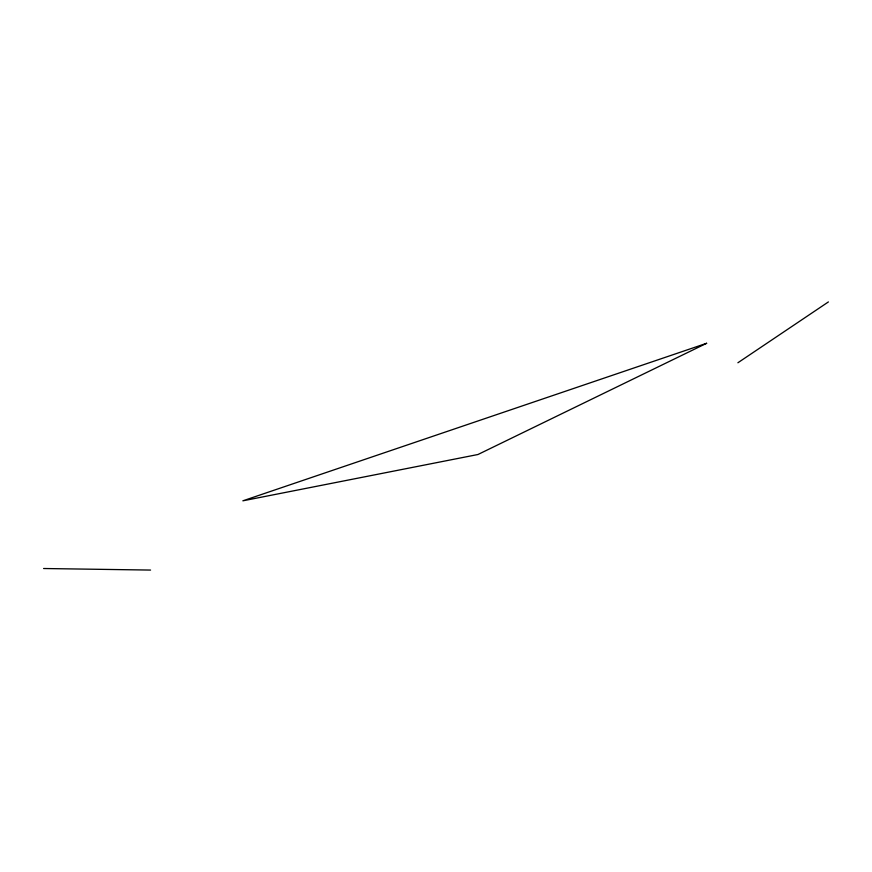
<?xml version="1.0" encoding="UTF-8"?>
<svg xmlns="http://www.w3.org/2000/svg" width="872" height="872" viewBox="0 0 872 872"><rect width="100%" height="100%" fill="white"/><g stroke="black" fill="none" stroke-linecap="round" stroke-linejoin="round"><path stroke-width="1.31" d="M737.897 362.763L828.4 301.93M43.6 568.511L150.562 570.07M706.625 343.296L477.954 454.508L242.852 500.822L706.625 343.296"/></g></svg>
